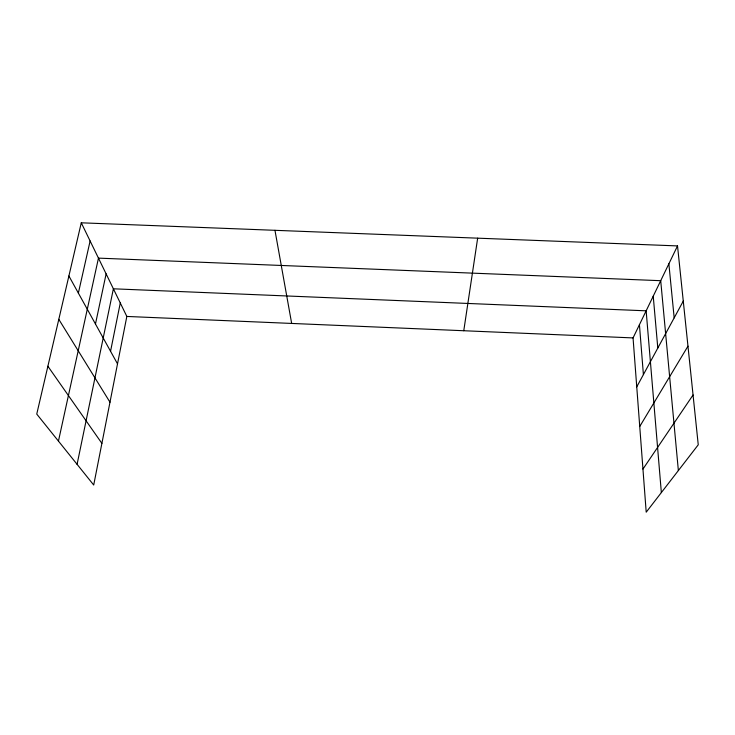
<?xml version="1.0" encoding="UTF-8"?>
<svg xmlns="http://www.w3.org/2000/svg" width="735" height="735" viewBox="0 0 735 735"><rect width="100%" height="100%" fill="white"/><g stroke="black" fill="none" stroke-linecap="round" stroke-linejoin="round"><path stroke-width="1.1" d="M463.767 330.732L477.658 238.168M81.273 222.806L126.833 316.445L93.712 485.026L36.75 414.081L81.273 222.806L677.523 245.913L698.25 444.804L646.203 512.194L633.055 337.916L677.523 245.913M110.553 351.266L120.283 302.967M77.083 464.318L113.383 288.8L646.148 310.822L661.353 492.588M95.467 324.006L106.125 273.87M58.451 441.11L98.462 258.123L660.71 280.696L678.368 470.556M78.369 293.1L90.12 240.979M636.749 386.867L683.274 301.102M639.735 426.493L687.969 346.167M642.95 469.068L693.059 394.971M126.833 316.445L633.055 337.916M47.885 366.241L101.899 443.37M58.8 319.339L109.984 402.21M68.897 275.983L117.517 363.862M274.963 230.312L291.666 323.437M668.868 263.819L674.179 317.86M653.231 296.168L657.807 348.05M639.432 324.714L643.401 374.611"/></g></svg>
